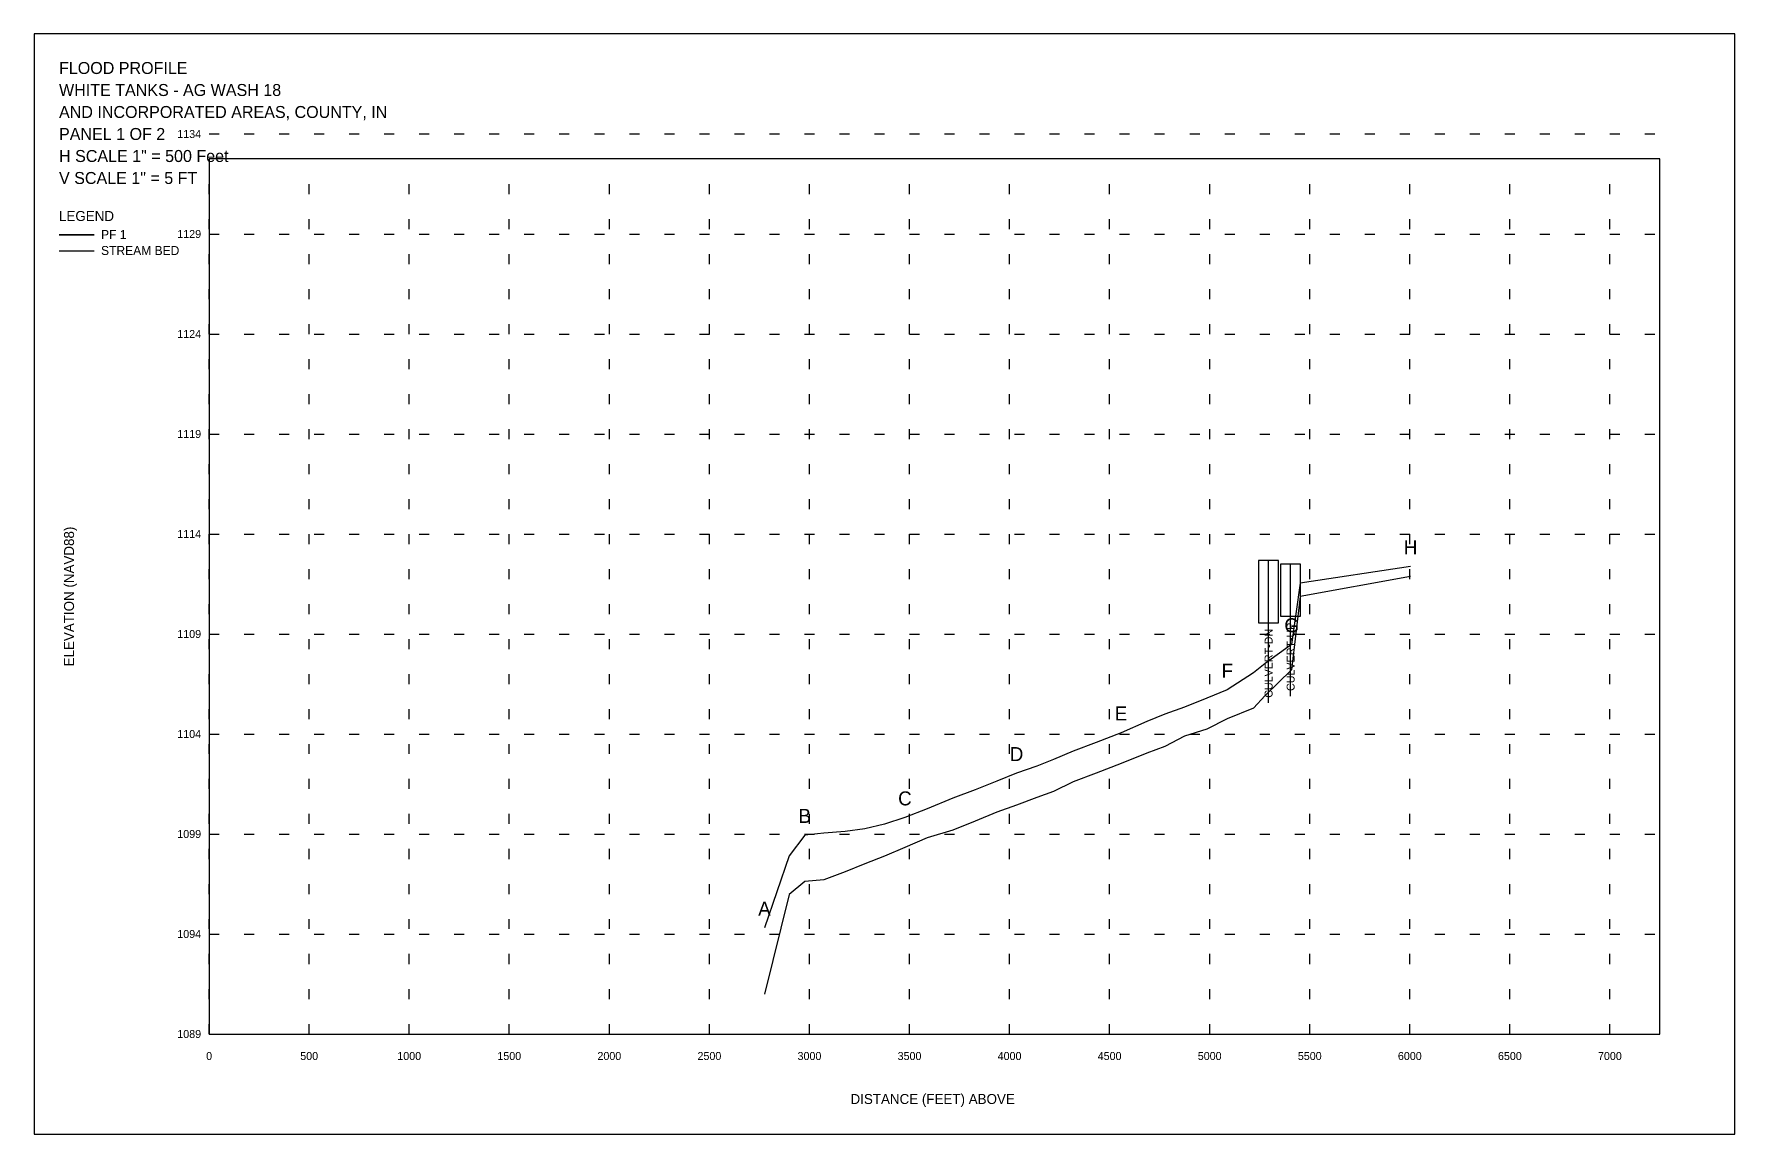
# Model space of a CAD drawing. Header units: metres. Extents: x 0 to 34.5, y 0 to 11.
# Drawn here: x 0 to 17, y 0 to 11 of the extents above; entities that cross this region are included whole.
import ezdxf
from ezdxf.enums import TextEntityAlignment as Align

# ---------------------------------------------------------------- set-up
doc = ezdxf.new("R2010")
doc.units = ezdxf.units.M
doc.linetypes.add('DOTTED', pattern=[0.25, 0, -0.25])
for name, color, linetype in [('GRID', 8, 'DOTTED'), ('INVERT', 7, 'Continuous'), ('PANEL_BORDER', 7, 'Continuous'), ('PROF_PF 1', 7, 'Continuous'), ('STRUCT_CULVERT', 7, 'Continuous'), ('STRUCT_OTHER', 7, 'Continuous'), ('TITLE_BLOCK', 7, 'Continuous'), ('XS_LABEL', 7, 'Continuous')]:
    doc.layers.add(name, color=color, linetype=linetype)

msp = doc.modelspace()

# ---------------------------------------------------------------- linework, layer by layer
at = {"layer": 'GRID'}
for p, q in [((1.75, 10), (16.25, 10)), ((1.75, 1), (1.75, 9.75)), ((2.75, 1), (2.75, 9.75)), ((3.75, 1), (3.75, 9.75)), ((4.75, 1), (4.75, 9.75)), ((5.75, 1), (5.75, 9.75)), ((6.75, 1), (6.75, 9.75)), ((7.75, 1), (7.75, 9.75)), ((8.75, 1), (8.75, 9.75)), ((9.75, 1), (9.75, 9.75)), ((10.75, 1), (10.75, 9.75)), ((11.75, 1), (11.75, 9.75)), ((12.75, 1), (12.75, 9.75)), ((13.75, 1), (13.75, 9.75)), ((14.75, 1), (14.75, 9.75)), ((15.75, 1), (15.75, 9.75)), ((1.75, 9), (16.25, 9)), ((1.75, 8), (16.25, 8)), ((1.75, 7), (16.25, 7)), ((1.75, 6), (16.25, 6)), ((1.75, 5), (16.25, 5)), ((1.75, 4), (16.25, 4)), ((1.75, 3), (16.25, 3)), ((1.75, 2), (16.25, 2)), ((1.75, 1), (16.25, 1))]:
    msp.add_line(p, q, dxfattribs=at)
at = {"layer": 'INVERT', "lineweight": 25}
msp.add_line((0.25, 8.83), (0.6, 8.83), dxfattribs=at)
msp.add_lwpolyline([(13.758, 5.576), (12.654, 5.376), (12.569, 4.642), (12.304, 4.384), (12.189, 4.26), (11.926, 4.152), (11.723, 4.048), (11.497, 3.98), (11.301, 3.876), (11.121, 3.81), (10.864, 3.706), (10.615, 3.608), (10.385, 3.522), (10.19, 3.426), (10.024, 3.366), (9.82, 3.288), (9.622, 3.218), (9.406, 3.128), (9.183, 3.04), (8.925, 2.96), (8.704, 2.864), (8.499, 2.778), (8.304, 2.702), (8.107, 2.62), (7.895, 2.542), (7.703, 2.524), (7.547, 2.394), (7.3, 1.4)], dxfattribs=at)
at = {"layer": 'PANEL_BORDER'}
for points in [[(0, 0), (17, 0), (17, 11), (0, 11), (0, 0)], [(1.75, 1), (16.25, 1), (16.25, 9.75), (1.75, 9.75), (1.75, 1)]]:
    msp.add_lwpolyline(points, close=True, dxfattribs=at)
at = {"layer": 'PROF_PF 1', "lineweight": 35}
msp.add_line((0.25, 8.99), (0.6, 8.99), dxfattribs=at)
at = {"layer": 'PROF_PF 1', "lineweight": 30}
msp.add_lwpolyline([(13.758, 5.674), (12.654, 5.51), (12.569, 4.895), (12.304, 4.704), (12.189, 4.61), (11.926, 4.441), (11.723, 4.358), (11.497, 4.27), (11.301, 4.199), (11.121, 4.126), (10.864, 4.013), (10.615, 3.915), (10.385, 3.83), (10.19, 3.744), (10.024, 3.68), (9.82, 3.607), (9.622, 3.528), (9.406, 3.441), (9.183, 3.357), (8.925, 3.253), (8.704, 3.164), (8.499, 3.097), (8.304, 3.05), (8.107, 3.024), (7.895, 3.01), (7.703, 2.989), (7.547, 2.782), (7.3, 2.062)], dxfattribs=at)
at = {"layer": 'STRUCT_CULVERT'}
for p, q in [((12.339, 4.312), (12.339, 5.734)), ((12.559, 4.38), (12.559, 5.699))]:
    msp.add_line(p, q, dxfattribs=at)
for points in [[(12.239, 5.112), (12.439, 5.112), (12.439, 5.734), (12.239, 5.734), (12.239, 5.112)], [(12.459, 5.18), (12.659, 5.18), (12.659, 5.699), (12.459, 5.699), (12.459, 5.18)]]:
    msp.add_lwpolyline(points, close=True, dxfattribs=at)

# ---------------------------------------------------------------- texts
at = {"layer": 'STRUCT_OTHER'}
for s, p in [('CULVERT-UP', (12.599, 4.43)), ('CULVERT-DN', (12.379, 4.362))]:
    msp.add_text(s, height=0.08, rotation=90, dxfattribs=at).set_placement(p)
at = {"layer": 'TITLE_BLOCK'}
for s, height, p in [('FLOOD PROFILE', 0.12, (0.25, 10.6)), ('WHITE TANKS - AG WASH 18', 0.12, (0.25, 10.38)), ('AND INCORPORATED AREAS, COUNTY, IN', 0.12, (0.25, 10.16)), ('PANEL 1 OF 2', 0.12, (0.25, 9.94)), ('H SCALE 1" = 500 Feet', 0.12, (0.25, 9.72)), ('V SCALE 1" = 5 FT', 0.12, (0.25, 9.5)), ('LEGEND', 0.1, (0.25, 9.13)), ('PF 1', 0.09, (0.67, 8.95)), ('STREAM BED', 0.09, (0.67, 8.79))]:
    msp.add_text(s, height=height, dxfattribs=at).set_placement(p)
for s, p in [('1134', (1.67, 10)), ('1129', (1.67, 9)), ('1124', (1.67, 8)), ('1119', (1.67, 7)), ('1114', (1.67, 6)), ('1109', (1.67, 5)), ('1104', (1.67, 4)), ('1099', (1.67, 3)), ('1094', (1.67, 2)), ('1089', (1.67, 1))]:
    msp.add_text(s, height=0.08, dxfattribs=at).set_placement(p, align=Align.MIDDLE_RIGHT)
msp.add_text('ELEVATION (NAVD88)', height=0.1, rotation=90, dxfattribs=at).set_placement((0.35, 5.375), align=Align.MIDDLE_CENTER)
for s, p in [('0', (1.75, 0.82)), ('500', (2.75, 0.82)), ('1000', (3.75, 0.82)), ('1500', (4.75, 0.82)), ('2000', (5.75, 0.82)), ('2500', (6.75, 0.82)), ('3000', (7.75, 0.82)), ('3500', (8.75, 0.82)), ('4000', (9.75, 0.82)), ('4500', (10.75, 0.82)), ('5000', (11.75, 0.82)), ('5500', (12.75, 0.82)), ('6000', (13.75, 0.82)), ('6500', (14.75, 0.82)), ('7000', (15.75, 0.82))]:
    msp.add_text(s, height=0.08, dxfattribs=at).set_placement(p, align=Align.TOP_CENTER)
msp.add_text('DISTANCE (FEET) ABOVE ', height=0.1, dxfattribs=at).set_placement((9, 0.35), align=Align.MIDDLE_CENTER)
at = {"layer": 'XS_LABEL'}
for s, p in [('H', (13.758, 5.754)), ('G', (12.569, 4.975)), ('F', (11.926, 4.521)), ('E', (10.864, 4.093)), ('D', (9.82, 3.687)), ('C', (8.704, 3.244)), ('B', (7.703, 3.069)), ('A', (7.3, 2.142))]:
    msp.add_text(s, height=0.14, dxfattribs=at).set_placement(p, align=Align.BOTTOM_CENTER)

doc.saveas('drawing.dxf')
